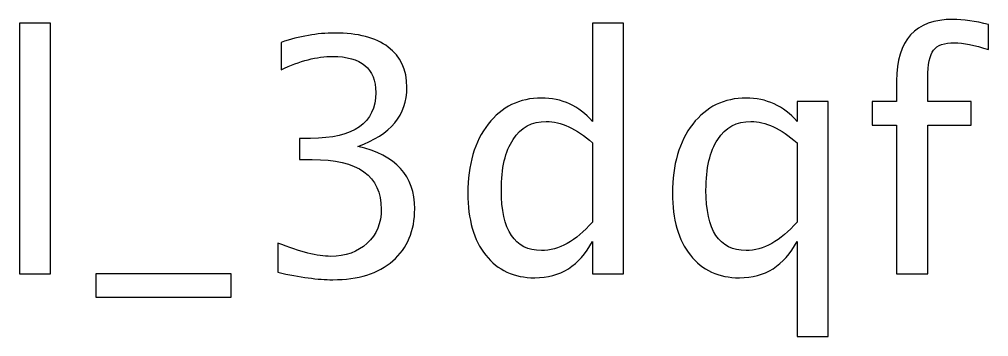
# Model space of a CAD drawing. Header units: centimetres. Extents: x -42.2 to 35.5, y -42.7 to 42.2.
# Drawn here: x -1.22 to 6.35, y 23.03 to 25.51 of the extents above; entities that cross this region are included whole.
import ezdxf

# ---------------------------------------------------------------- set-up
doc = ezdxf.new("R2010")
doc.units = ezdxf.units.CM
doc.header["$MEASUREMENT"] = 0
doc.layers.add('Layer 1', color=7, linetype='Continuous')

msp = doc.modelspace()

# ---------------------------------------------------------------- linework, layer by layer
at = {"layer": 'Layer 1'}
for points, knots in [([(-1.21697, 23.51731), (-1.21697, 23.51731), (-1.21697, 25.47565), (-1.21697, 25.47565), (-1.21697, 25.47565), (-1.21697, 25.47565), (-0.97313, 25.47565), (-0.97313, 25.47565), (-0.97313, 25.47565), (-0.97313, 25.47565), (-0.97313, 23.51731), (-0.97313, 23.51731), (-0.97313, 23.51731), (-0.97313, 23.51731), (-1.21697, 23.51731), (-1.21697, 23.51731)], [0, 0, 0, 0, 0.2, 0.2, 0.2, 0.2, 0.4, 0.4, 0.4, 0.4, 0.6, 0.6, 0.6, 0.6, 1, 1, 1, 1]), ([(3.25936, 23.51731), (3.25936, 23.51731), (3.25936, 23.77004), (3.25936, 23.77004), (3.25936, 23.77004), (3.15988, 23.58123), (3.01002, 23.48683), (2.80978, 23.48683), (2.80978, 23.48683), (2.64722, 23.48683), (2.51937, 23.54567), (2.42624, 23.66378), (2.42624, 23.66378), (2.33311, 23.78189), (2.28654, 23.94318), (2.28654, 24.14765), (2.28654, 24.14765), (2.28654, 24.37117), (2.33946, 24.55109), (2.44487, 24.6874), (2.44487, 24.6874), (2.5507, 24.82329), (2.68955, 24.89145), (2.86185, 24.89145), (2.86185, 24.89145), (3.02145, 24.89145), (3.15437, 24.83049), (3.25936, 24.70815), (3.25936, 24.70815), (3.25936, 24.70815), (3.25936, 25.47565), (3.25936, 25.47565), (3.25936, 25.47565), (3.25936, 25.47565), (3.5032, 25.47565), (3.5032, 25.47565), (3.5032, 25.47565), (3.5032, 25.47565), (3.5032, 23.51731), (3.5032, 23.51731), (3.5032, 23.51731), (3.5032, 23.51731), (3.25936, 23.51731), (3.25936, 23.51731)], [0, 0, 0, 0, 0.0833333, 0.0833333, 0.0833333, 0.0833333, 0.1666667, 0.1666667, 0.1666667, 0.1666667, 0.25, 0.25, 0.25, 0.25, 0.3333333, 0.3333333, 0.3333333, 0.3333333, 0.4166667, 0.4166667, 0.4166667, 0.4166667, 0.5, 0.5, 0.5, 0.5, 0.5833333, 0.5833333, 0.5833333, 0.5833333, 0.6666667, 0.6666667, 0.6666667, 0.6666667, 0.75, 0.75, 0.75, 0.75, 0.8333333, 0.8333333, 0.8333333, 0.8333333, 1, 1, 1, 1]), ([(5.63596, 23.51731), (5.63596, 23.51731), (5.63596, 24.68063), (5.63596, 24.68063), (5.63596, 24.68063), (5.63596, 24.68063), (5.44504, 24.68063), (5.44504, 24.68063), (5.44504, 24.68063), (5.44504, 24.68063), (5.44504, 24.86351), (5.44504, 24.86351), (5.44504, 24.86351), (5.44504, 24.86351), (5.63596, 24.86351), (5.63596, 24.86351), (5.63596, 24.86351), (5.63596, 24.86351), (5.63596, 25.0248), (5.63596, 25.0248), (5.63596, 25.0248), (5.63596, 25.34569), (5.78243, 25.50613), (6.07538, 25.50613), (6.07538, 25.50613), (6.15751, 25.50613), (6.25064, 25.49258), (6.35478, 25.46549), (6.35478, 25.46549), (6.35478, 25.46549), (6.35478, 25.26991), (6.35478, 25.26991), (6.35478, 25.26991), (6.24429, 25.30547), (6.15581, 25.32325), (6.08935, 25.32325), (6.08935, 25.32325), (6.00849, 25.32325), (5.95346, 25.3042), (5.92425, 25.26568), (5.92425, 25.26568), (5.89462, 25.22715), (5.8798, 25.15561), (5.8798, 25.05105), (5.8798, 25.05105), (5.8798, 25.05105), (5.8798, 24.86351), (5.8798, 24.86351), (5.8798, 24.86351), (5.8798, 24.86351), (6.21804, 24.86351), (6.21804, 24.86351), (6.21804, 24.86351), (6.21804, 24.86351), (6.21804, 24.68063), (6.21804, 24.68063), (6.21804, 24.68063), (6.21804, 24.68063), (5.8798, 24.68063), (5.8798, 24.68063), (5.8798, 24.68063), (5.8798, 24.68063), (5.8798, 23.51731), (5.8798, 23.51731), (5.8798, 23.51731), (5.8798, 23.51731), (5.63596, 23.51731), (5.63596, 23.51731)], [0, 0, 0, 0, 0.0555556, 0.0555556, 0.0555556, 0.0555556, 0.1111111, 0.1111111, 0.1111111, 0.1111111, 0.1666667, 0.1666667, 0.1666667, 0.1666667, 0.2222222, 0.2222222, 0.2222222, 0.2222222, 0.2777778, 0.2777778, 0.2777778, 0.2777778, 0.3333333, 0.3333333, 0.3333333, 0.3333333, 0.3888889, 0.3888889, 0.3888889, 0.3888889, 0.4444444, 0.4444444, 0.4444444, 0.4444444, 0.5, 0.5, 0.5, 0.5, 0.5555556, 0.5555556, 0.5555556, 0.5555556, 0.6111111, 0.6111111, 0.6111111, 0.6111111, 0.6666667, 0.6666667, 0.6666667, 0.6666667, 0.7222222, 0.7222222, 0.7222222, 0.7222222, 0.7777778, 0.7777778, 0.7777778, 0.7777778, 0.8333333, 0.8333333, 0.8333333, 0.8333333, 0.8888889, 0.8888889, 0.8888889, 0.8888889, 1, 1, 1, 1]), ([(0.80233, 23.53001), (0.80233, 23.53001), (0.80233, 23.75861), (0.80233, 23.75861), (0.80233, 23.75861), (0.97674, 23.68918), (1.11348, 23.65447), (1.21381, 23.65447), (1.21381, 23.65447), (1.33192, 23.65447), (1.42717, 23.68834), (1.50041, 23.75649), (1.50041, 23.75649), (1.57364, 23.82465), (1.61005, 23.91355), (1.61005, 24.02277), (1.61005, 24.02277), (1.61005, 24.28185), (1.42971, 24.41139), (1.06903, 24.41139), (1.06903, 24.41139), (1.06903, 24.41139), (0.97251, 24.41139), (0.97251, 24.41139), (0.97251, 24.41139), (0.97251, 24.41139), (0.97251, 24.57522), (0.97251, 24.57522), (0.97251, 24.57522), (0.97251, 24.57522), (1.05802, 24.57649), (1.05802, 24.57649), (1.05802, 24.57649), (1.39711, 24.57649), (1.56687, 24.69587), (1.56687, 24.93505), (1.56687, 24.93505), (1.56687, 25.12259), (1.45426, 25.21657), (1.22947, 25.21657), (1.22947, 25.21657), (1.10882, 25.21657), (0.97505, 25.18186), (0.82773, 25.11243), (0.82773, 25.11243), (0.82773, 25.11243), (0.82773, 25.32579), (0.82773, 25.32579), (0.82773, 25.32579), (0.97209, 25.3749), (1.11136, 25.39945), (1.24514, 25.39945), (1.24514, 25.39945), (1.42717, 25.39945), (1.56729, 25.36304), (1.66466, 25.29023), (1.66466, 25.29023), (1.76203, 25.21784), (1.81071, 25.11243), (1.81071, 24.97442), (1.81071, 24.97442), (1.81071, 24.75895), (1.68329, 24.60528), (1.42802, 24.51384), (1.42802, 24.51384), (1.72393, 24.44483), (1.87167, 24.2827), (1.87167, 24.02658), (1.87167, 24.02658), (1.87167, 23.85386), (1.81452, 23.71797), (1.70064, 23.61933), (1.70064, 23.61933), (1.58677, 23.5207), (1.43013, 23.47159), (1.23117, 23.47159), (1.23117, 23.47159), (1.11771, 23.47159), (0.97505, 23.49106), (0.80233, 23.53001)], [0, 0, 0, 0, 0.047619, 0.047619, 0.047619, 0.047619, 0.0952381, 0.0952381, 0.0952381, 0.0952381, 0.1428571, 0.1428571, 0.1428571, 0.1428571, 0.1904762, 0.1904762, 0.1904762, 0.1904762, 0.2380952, 0.2380952, 0.2380952, 0.2380952, 0.2857143, 0.2857143, 0.2857143, 0.2857143, 0.3333333, 0.3333333, 0.3333333, 0.3333333, 0.3809524, 0.3809524, 0.3809524, 0.3809524, 0.4285714, 0.4285714, 0.4285714, 0.4285714, 0.4761905, 0.4761905, 0.4761905, 0.4761905, 0.5238095, 0.5238095, 0.5238095, 0.5238095, 0.5714286, 0.5714286, 0.5714286, 0.5714286, 0.6190476, 0.6190476, 0.6190476, 0.6190476, 0.6666667, 0.6666667, 0.6666667, 0.6666667, 0.7142857, 0.7142857, 0.7142857, 0.7142857, 0.7619048, 0.7619048, 0.7619048, 0.7619048, 0.8095238, 0.8095238, 0.8095238, 0.8095238, 0.8571429, 0.8571429, 0.8571429, 0.8571429, 0.9047619, 0.9047619, 0.9047619, 0.9047619, 1, 1, 1, 1]), ([(4.85787, 23.02709), (4.85787, 23.02709), (4.85787, 23.77004), (4.85787, 23.77004), (4.85787, 23.77004), (4.75839, 23.58123), (4.60853, 23.48683), (4.40829, 23.48683), (4.40829, 23.48683), (4.24573, 23.48683), (4.11788, 23.54567), (4.02475, 23.66378), (4.02475, 23.66378), (3.93162, 23.78189), (3.88505, 23.94318), (3.88505, 24.14765), (3.88505, 24.14765), (3.88505, 24.37117), (3.93797, 24.55109), (4.04338, 24.6874), (4.04338, 24.6874), (4.14921, 24.82329), (4.28806, 24.89145), (4.46036, 24.89145), (4.46036, 24.89145), (4.61996, 24.89145), (4.75288, 24.83049), (4.85787, 24.70815), (4.85787, 24.70815), (4.85787, 24.70815), (4.85787, 24.86351), (4.85787, 24.86351), (4.85787, 24.86351), (4.85787, 24.86351), (5.10171, 24.86351), (5.10171, 24.86351), (5.10171, 24.86351), (5.10171, 24.86351), (5.10171, 23.02709), (5.10171, 23.02709), (5.10171, 23.02709), (5.10171, 23.02709), (4.85787, 23.02709), (4.85787, 23.02709)], [0, 0, 0, 0, 0.0833333, 0.0833333, 0.0833333, 0.0833333, 0.1666667, 0.1666667, 0.1666667, 0.1666667, 0.25, 0.25, 0.25, 0.25, 0.3333333, 0.3333333, 0.3333333, 0.3333333, 0.4166667, 0.4166667, 0.4166667, 0.4166667, 0.5, 0.5, 0.5, 0.5, 0.5833333, 0.5833333, 0.5833333, 0.5833333, 0.6666667, 0.6666667, 0.6666667, 0.6666667, 0.75, 0.75, 0.75, 0.75, 0.8333333, 0.8333333, 0.8333333, 0.8333333, 1, 1, 1, 1]), ([(3.25936, 24.54135), (3.13278, 24.65269), (3.01298, 24.70857), (2.89953, 24.70857), (2.89953, 24.70857), (2.78777, 24.70857), (2.70141, 24.662), (2.64002, 24.56845), (2.64002, 24.56845), (2.57864, 24.47531), (2.54816, 24.34323), (2.54816, 24.17221), (2.54816, 24.17221), (2.54816, 23.85767), (2.6523, 23.70019), (2.861, 23.70019), (2.861, 23.70019), (2.99647, 23.70019), (3.1294, 23.77427), (3.25936, 23.92202), (3.25936, 23.92202), (3.25936, 23.92202), (3.25936, 24.54135), (3.25936, 24.54135)], [0, 0, 0, 0, 0.1428571, 0.1428571, 0.1428571, 0.1428571, 0.2857143, 0.2857143, 0.2857143, 0.2857143, 0.4285714, 0.4285714, 0.4285714, 0.4285714, 0.5714286, 0.5714286, 0.5714286, 0.5714286, 0.7142857, 0.7142857, 0.7142857, 0.7142857, 1, 1, 1, 1]), ([(4.85787, 24.54135), (4.73129, 24.65269), (4.61149, 24.70857), (4.49804, 24.70857), (4.49804, 24.70857), (4.38628, 24.70857), (4.29992, 24.662), (4.23853, 24.56845), (4.23853, 24.56845), (4.17715, 24.47531), (4.14667, 24.34323), (4.14667, 24.17221), (4.14667, 24.17221), (4.14667, 23.85767), (4.25081, 23.70019), (4.45951, 23.70019), (4.45951, 23.70019), (4.59498, 23.70019), (4.72791, 23.77427), (4.85787, 23.92202), (4.85787, 23.92202), (4.85787, 23.92202), (4.85787, 24.54135), (4.85787, 24.54135)], [0, 0, 0, 0, 0.1428571, 0.1428571, 0.1428571, 0.1428571, 0.2857143, 0.2857143, 0.2857143, 0.2857143, 0.4285714, 0.4285714, 0.4285714, 0.4285714, 0.5714286, 0.5714286, 0.5714286, 0.5714286, 0.7142857, 0.7142857, 0.7142857, 0.7142857, 1, 1, 1, 1]), ([(-0.62007, 23.33443), (-0.62007, 23.33443), (-0.62007, 23.51731), (-0.62007, 23.51731), (-0.62007, 23.51731), (-0.62007, 23.51731), (0.43657, 23.51731), (0.43657, 23.51731), (0.43657, 23.51731), (0.43657, 23.51731), (0.43657, 23.33443), (0.43657, 23.33443), (0.43657, 23.33443), (0.43657, 23.33443), (-0.62007, 23.33443), (-0.62007, 23.33443)], [0, 0, 0, 0, 0.2, 0.2, 0.2, 0.2, 0.4, 0.4, 0.4, 0.4, 0.6, 0.6, 0.6, 0.6, 1, 1, 1, 1])]:
    msp.add_open_spline(points, degree=3, knots=knots, dxfattribs=at)

doc.saveas('drawing.dxf')
